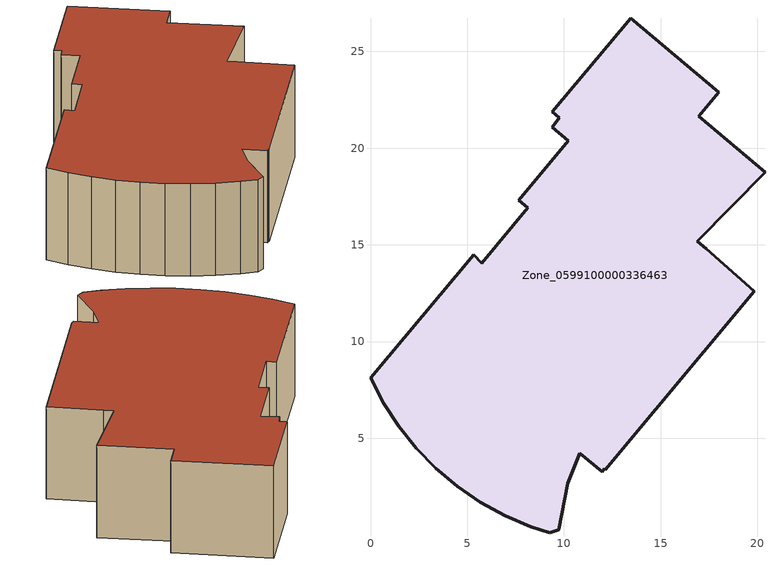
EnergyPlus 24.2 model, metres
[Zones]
Zone_0599100000336463
 floor ground (C_G): 20.39,18.76 16.9,15.19 17.35,14.81 19.84,12.6 12.14,3.38 12.09,3.42 11.97,3.26 10.81,4.23 10.2,2.67 9.72,0.27 9.27,0.13 8.29,0.44 6.95,1.01 5.68,1.71 4.49,2.52 3.38,3.46 2.36,4.5 1.46,5.63 0.67,6.84 0,8.13 5.33,14.49 5.75,14.04 8.12,16.91 7.65,17.3 10.22,20.38 9.38,21.08 9.75,21.57 9.4,21.88 13.45,26.71 18,22.9 16.96,21.65 z0
 wall outside (C_F): 0.67,6.84 1.46,5.63 2.36,4.5 3.38,3.46 4.49,2.52 5.68,1.71 6.95,1.01 8.29,0.44 9.27,0.13 9.72,0.27 10.2,2.67 10.81,4.23 11.97,3.26 12.09,3.42 12.14,3.38 19.84,12.6 17.35,14.81 16.9,15.19 20.39,18.76 16.96,21.65 18,22.9 13.45,26.71 9.4,21.88 9.75,21.57 9.38,21.08 10.22,20.38 7.65,17.3 8.12,16.91 5.75,14.04 5.33,14.49 0,8.13 0.67,6.84 z0:5.77
 roof outside (C_R): 9.75,21.57 9.38,21.08 10.22,20.38 7.65,17.3 8.12,16.91 5.75,14.04 5.33,14.49 0,8.13 0.67,6.84 1.46,5.63 2.36,4.5 3.38,3.46 4.49,2.52 5.68,1.71 6.95,1.01 8.29,0.44 9.27,0.13 9.72,0.27 10.2,2.67 10.81,4.23 11.97,3.26 12.09,3.42 12.14,3.38 19.84,12.6 17.35,14.81 16.9,15.19 20.39,18.76 16.96,21.65 18,22.9 13.45,26.71 9.4,21.88 z5.77
[BUILDING]
Pand.0599100000336463: North Axis=0; Terrain=City; Loads Convergence Tolerance Value=0.04; Temperature Convergence Tolerance Value=0.4; Solar Distribution=FullExterior; Maximum Number of Warmup Days=25; Minimum Number of Warmup Days=1
[Site:Location]
Rotterdam.The.Hague.AP_ZH_NLD Design_Conditions: Latitude=51.96; Longitude=4.45; Time Zone=1; Elevation=-4.5
[SITE:GROUNDTEMPERATURE:BUILDINGSURFACE]
18, 18, 18, 18, 18, 18, 18, 18, 18, 18, 18, 18
[MATERIAL] Thermal Absorptance=0.9; Solar Absorptance=0.7; Visible Absorptance=0.7
Name | Roughness | Thickness | Conductivity | Density | Specific Heat
G.D.1975-1991 | MediumSmooth | 0.15 | 0.288461 | 540 | 1210
F.D.1975-1991 | Rough | 0.3 | 0.230769 | 1920 | 840
R.D.1975-1991 | MediumRough | 0.2 | 0.153846 | 1500 | 1000
[CONSTRUCTION]
C_G: G.D.1975-1991
C_F: F.D.1975-1991
C_R: R.D.1975-1991
[ZONE]
Zone_0599100000336463: Type=1; Multiplier=1; Ceiling Height=Autocalculate; Volume=Autocalculate; Floor Area=autocalculate; Part of Total Floor Area=Yes
[ZONEINFILTRATION:DESIGNFLOWRATE]
Infil_Zone_0599100000336463: Zone or ZoneList or Space or SpaceList=Zone_0599100000336463; Schedule=AlwaysOn; Design Flow Rate Calculation Method=Flow/Area; Flow Rate per Floor Area=0.0042; Constant Term Coefficient=1; Temperature Term Coefficient=0; Velocity Term Coefficient=0; Velocity Squared Term Coefficient=0
[HVACTEMPLATE:ZONE:IDEALLOADSAIRSYSTEM]
Zone_0599100000336463: Maximum Heating Supply Air Temperature=50; Minimum Cooling Supply Air Temperature=13; Maximum Heating Supply Air Humidity Ratio=0.0156; Minimum Cooling Supply Air Humidity Ratio=0.0077; Heating Limit=NoLimit; Cooling Limit=NoLimit; Dehumidification Control Type=ConstantSensibleHeatRatio; Cooling Sensible Heat Ratio=0.7; Dehumidification Setpoint=60; Humidification Control Type=None; Humidification Setpoint=30; Outdoor Air Method=None; Outdoor Air Flow Rate per Person=0.00944; Outdoor Air Flow Rate per Zone Floor Area=0; Outdoor Air Flow Rate per Zone=0; Demand Controlled Ventilation Type=None; Outdoor Air Economizer Type=NoEconomizer; Heat Recovery Type=None; Sensible Heat Recovery Effectiveness=0.7; Latent Heat Recovery Effectiveness=0.65
[ZONECONTROL:THERMOSTAT]
ThermostatControl_Zone_0599100000336463: Zone or ZoneList=Zone_0599100000336463; Control Type Schedule=DualSetpointControlType; Control 1=Thermostat_Zone_0599100000336463; Temperature Difference Between Cutout And Setpoint=0
[THERMOSTATSETPOINT:DUALSETPOINT]
Thermostat_Zone_0599100000336463: Heating Setpoint Temperature Schedule=HeatingSetpoint_Zone_0599100000336463; Cooling Setpoint Temperature Schedule=CoolingSetpoint_Zone_0599100000336463
[SCHEDULE:COMPACT]
HeatingSetpoint_Zone_0599100000336463: Through: 12/31, For: AllDays, Until: 24:00, 21
CoolingSetpoint_Zone_0599100000336463: Through: 12/31, For: AllDays, Until: 24:00, 24
DualSetpointControlType: Through: 12/31, For: AllDays, Until: 24:00, 4
AlwaysOn: Through: 12/31, For: AllDays, Until: 24:00, 1
